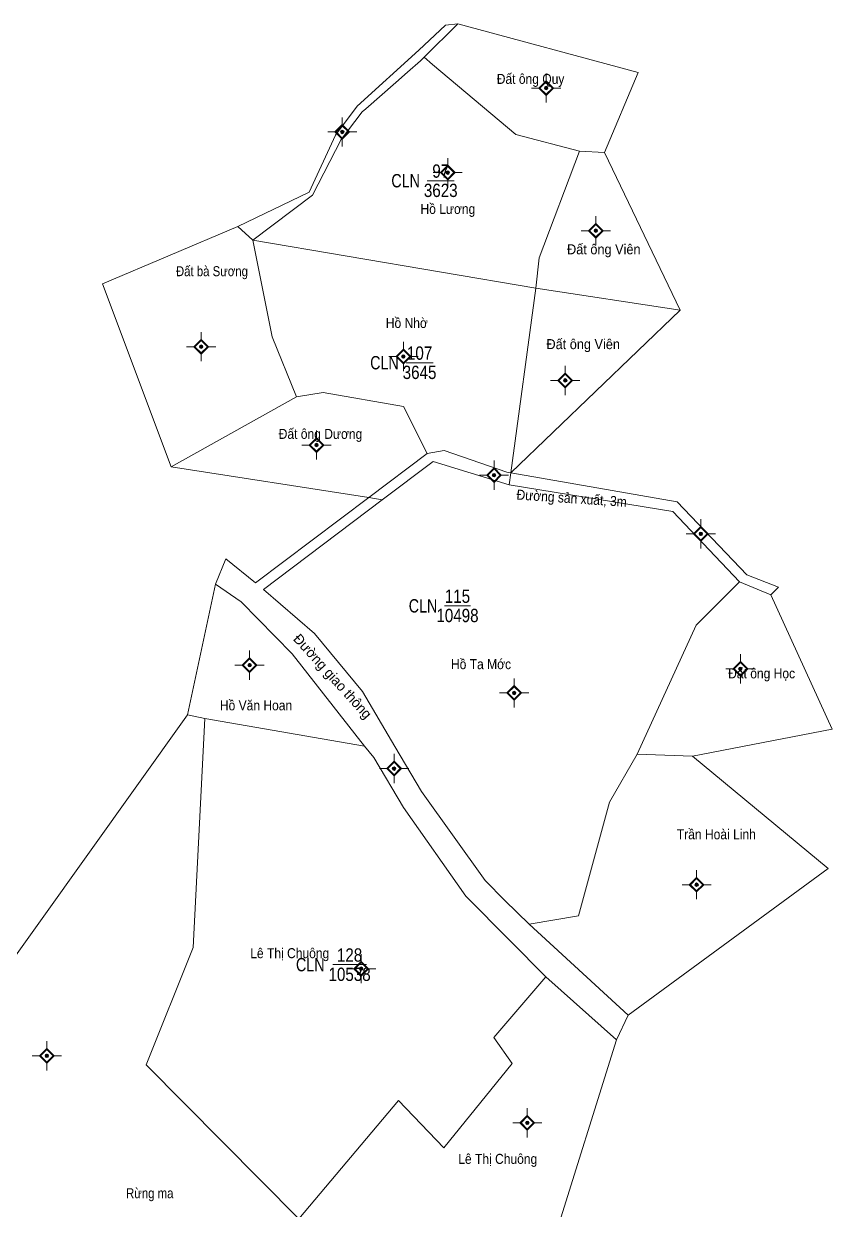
# Model space of a CAD drawing. Header units: metres. Extents: x 533011 to 534111, y 1848012 to 1848826.
# Drawn here: x 533352.4 to 533594.8, y 1848408.7 to 1848764.2 of the extents above; entities that cross this region are included whole.
import ezdxf
from ezdxf.enums import TextEntityAlignment as Align

# ---------------------------------------------------------------- set-up
doc = ezdxf.new("R2010")
doc.units = ezdxf.units.M
doc.header["$LTSCALE"] = 1.2
for name, color, linetype, lineweight in [('11', 7, 'Continuous', 13), ('6', 7, 'Continuous', 13), ('7', 7, 'Continuous', 13)]:
    doc.layers.add(name, color=color, linetype=linetype, lineweight=lineweight)
for name, color, linetype in [('2', 7, 'Continuous'), ('3', 7, 'Continuous'), ('4', 7, 'Continuous'), ('5', 7, 'Continuous')]:
    doc.layers.add(name, color=color, linetype=linetype)

msp = doc.modelspace()

# ---------------------------------------------------------------- hatches: boundary and pattern name
at = {"layer": '11'}
for points in [[(533509.584, 1848744.91, 1), (533508.534, 1848744.91, 1)], [(533509.509, 1848744.91, 1), (533508.609, 1848744.91, 1)], [(533448.464, 1848731.75, 1), (533447.414, 1848731.75, 1)], [(533448.389, 1848731.75, 1), (533447.489, 1848731.75, 1)], [(533480.064, 1848719.57, 1), (533479.014, 1848719.57, 1)], [(533479.989, 1848719.57, 1), (533479.089, 1848719.57, 1)], [(533524.464, 1848702.17, 1), (533523.414, 1848702.17, 1)], [(533524.389, 1848702.17, 1), (533523.489, 1848702.17, 1)], [(533406.164, 1848667.41, 1), (533405.114, 1848667.41, 1)], [(533406.089, 1848667.41, 1), (533405.189, 1848667.41, 1)], [(533466.784, 1848664.48, 1), (533465.734, 1848664.48, 1)], [(533466.709, 1848664.48, 1), (533465.809, 1848664.48, 1)], [(533515.304, 1848657.32, 1), (533514.254, 1848657.32, 1)], [(533515.229, 1848657.32, 1), (533514.329, 1848657.32, 1)], [(533440.744, 1848637.96, 1), (533439.694, 1848637.96, 1)], [(533440.669, 1848637.96, 1), (533439.769, 1848637.96, 1)], [(533493.944, 1848628.92, 1), (533492.894, 1848628.92, 1)], [(533493.869, 1848628.92, 1), (533492.969, 1848628.92, 1)], [(533555.924, 1848611.35, 1), (533554.874, 1848611.35, 1)], [(533555.849, 1848611.35, 1), (533554.949, 1848611.35, 1)], [(533420.684, 1848572.01, 1), (533419.634, 1848572.01, 1)], [(533420.609, 1848572.01, 1), (533419.709, 1848572.01, 1)], [(533567.804, 1848570.89, 1), (533566.754, 1848570.89, 1)], [(533567.729, 1848570.89, 1), (533566.829, 1848570.89, 1)], [(533500.004, 1848563.68, 1), (533498.954, 1848563.68, 1)], [(533499.929, 1848563.68, 1), (533499.029, 1848563.68, 1)], [(533463.984, 1848541.02, 1), (533462.934, 1848541.02, 1)], [(533463.909, 1848541.02, 1), (533463.009, 1848541.02, 1)], [(533554.674, 1848506.24, 1), (533553.624, 1848506.24, 1)], [(533554.599, 1848506.24, 1), (533553.699, 1848506.24, 1)], [(533454.124, 1848481.07, 1), (533453.074, 1848481.07, 1)], [(533454.049, 1848481.07, 1), (533453.149, 1848481.07, 1)], [(533359.884, 1848454.97, 1), (533358.834, 1848454.97, 1)], [(533359.809, 1848454.97, 1), (533358.909, 1848454.97, 1)], [(533503.924, 1848434.89, 1), (533502.874, 1848434.89, 1)], [(533503.849, 1848434.89, 1), (533502.949, 1848434.89, 1)]]:
    msp.add_hatch(color=256, dxfattribs=at).paths.add_polyline_path(points)

# ---------------------------------------------------------------- linework, layer by layer
for p, q in [((533509.06, 1848749.28), (533509.06, 1848747.1)), ((533509.06, 1848748.66), (533509.06, 1848746.78)), ((533506.87, 1848744.91), (533504.69, 1848744.91)), ((533507.19, 1848744.91), (533505.31, 1848744.91)), ((533509.06, 1848743.04), (533509.06, 1848741.16)), ((533509.06, 1848742.72), (533509.06, 1848740.54)), ((533512.81, 1848744.91), (533510.94, 1848744.91)), ((533513.44, 1848744.91), (533511.25, 1848744.91)), ((533447.94, 1848736.12), (533447.94, 1848733.94)), ((533447.94, 1848735.5), (533447.94, 1848733.62)), ((533445.75, 1848731.75), (533443.56, 1848731.75)), ((533446.06, 1848731.75), (533444.19, 1848731.75)), ((533451.69, 1848731.75), (533449.81, 1848731.75)), ((533452.31, 1848731.75), (533450.13, 1848731.75)), ((533447.94, 1848729.88), (533447.94, 1848728)), ((533447.94, 1848729.56), (533447.94, 1848727.38)), ((533479.54, 1848723.94), (533479.54, 1848721.76)), ((533479.54, 1848723.32), (533479.54, 1848721.44)), ((533477.35, 1848719.57), (533475.16, 1848719.57)), ((533477.66, 1848719.57), (533475.79, 1848719.57)), ((533479.54, 1848717.7), (533479.54, 1848715.82)), ((533483.29, 1848719.57), (533481.42, 1848719.57)), ((533483.92, 1848719.57), (533481.73, 1848719.57)), ((533479.54, 1848717.38), (533479.54, 1848715.2)), ((533523.94, 1848706.54), (533523.94, 1848704.36)), ((533523.94, 1848705.92), (533523.94, 1848704.04)), ((533521.75, 1848702.17), (533519.56, 1848702.17)), ((533522.06, 1848702.17), (533520.19, 1848702.17)), ((533523.94, 1848700.3), (533523.94, 1848698.42)), ((533523.94, 1848699.98), (533523.94, 1848697.8)), ((533527.69, 1848702.17), (533525.81, 1848702.17)), ((533528.31, 1848702.17), (533526.13, 1848702.17)), ((533405.64, 1848671.78), (533405.64, 1848669.6)), ((533405.64, 1848671.16), (533405.64, 1848669.28)), ((533466.26, 1848668.86), (533466.26, 1848666.67)), ((533466.26, 1848668.23), (533466.26, 1848666.36)), ((533403.45, 1848667.41), (533401.26, 1848667.41)), ((533403.76, 1848667.41), (533401.89, 1848667.41)), ((533405.64, 1848665.54), (533405.64, 1848663.66)), ((533405.64, 1848665.22), (533405.64, 1848663.04)), ((533409.39, 1848667.41), (533407.52, 1848667.41)), ((533410.02, 1848667.41), (533407.83, 1848667.41)), ((533464.07, 1848664.48), (533461.88, 1848664.48)), ((533464.38, 1848664.48), (533462.51, 1848664.48)), ((533470.01, 1848664.48), (533468.14, 1848664.48)), ((533470.64, 1848664.48), (533468.45, 1848664.48)), ((533466.26, 1848662.6), (533466.26, 1848660.73)), ((533466.26, 1848662.29), (533466.26, 1848660.1)), ((533514.78, 1848661.7), (533514.78, 1848659.51)), ((533514.78, 1848661.07), (533514.78, 1848659.2)), ((533512.59, 1848657.32), (533510.4, 1848657.32)), ((533512.9, 1848657.32), (533511.03, 1848657.32)), ((533518.53, 1848657.32), (533516.66, 1848657.32)), ((533519.16, 1848657.32), (533516.97, 1848657.32)), ((533514.78, 1848655.44), (533514.78, 1848653.57)), ((533514.78, 1848655.13), (533514.78, 1848652.94)), ((533440.22, 1848642.34), (533440.22, 1848640.15)), ((533440.22, 1848641.71), (533440.22, 1848639.84)), ((533438.03, 1848637.96), (533435.84, 1848637.96)), ((533438.34, 1848637.96), (533436.47, 1848637.96)), ((533440.22, 1848636.08), (533440.22, 1848634.21)), ((533440.22, 1848635.77), (533440.22, 1848633.58)), ((533443.97, 1848637.96), (533442.1, 1848637.96)), ((533444.6, 1848637.96), (533442.41, 1848637.96)), ((533493.42, 1848633.3), (533493.42, 1848631.11)), ((533493.42, 1848632.67), (533493.42, 1848630.8)), ((533491.23, 1848628.92), (533489.05, 1848628.92)), ((533491.55, 1848628.92), (533489.67, 1848628.92)), ((533497.17, 1848628.92), (533495.3, 1848628.92)), ((533497.8, 1848628.92), (533495.61, 1848628.92)), ((533493.42, 1848627.04), (533493.42, 1848625.17)), ((533493.42, 1848626.73), (533493.42, 1848624.54)), ((533555.4, 1848615.72), (533555.4, 1848613.54)), ((533555.4, 1848615.1), (533555.4, 1848613.22)), ((533553.21, 1848611.35), (533551.02, 1848611.35)), ((533553.52, 1848611.35), (533551.65, 1848611.35)), ((533559.15, 1848611.35), (533557.28, 1848611.35)), ((533559.78, 1848611.35), (533557.59, 1848611.35)), ((533555.4, 1848609.48), (533555.4, 1848607.6)), ((533555.4, 1848609.16), (533555.4, 1848606.98)), ((533420.16, 1848576.38), (533420.16, 1848574.2)), ((533420.16, 1848575.76), (533420.16, 1848573.88)), ((533417.97, 1848572.01), (533415.78, 1848572.01)), ((533418.28, 1848572.01), (533416.41, 1848572.01)), ((533423.91, 1848572.01), (533422.04, 1848572.01)), ((533424.54, 1848572.01), (533422.35, 1848572.01)), ((533567.28, 1848575.26), (533567.28, 1848573.08)), ((533567.28, 1848574.64), (533567.28, 1848572.76)), ((533420.16, 1848570.14), (533420.16, 1848568.26)), ((533420.16, 1848569.82), (533420.16, 1848567.64)), ((533565.09, 1848570.89), (533562.9, 1848570.89)), ((533565.4, 1848570.89), (533563.53, 1848570.89)), ((533567.28, 1848569.02), (533567.28, 1848567.14)), ((533567.28, 1848568.7), (533567.28, 1848566.52)), ((533571.03, 1848570.89), (533569.16, 1848570.89)), ((533571.66, 1848570.89), (533569.47, 1848570.89)), ((533499.48, 1848568.06), (533499.48, 1848565.87)), ((533499.48, 1848567.43), (533499.48, 1848565.56)), ((533497.29, 1848563.68), (533495.1, 1848563.68)), ((533497.6, 1848563.68), (533495.73, 1848563.68)), ((533499.48, 1848561.8), (533499.48, 1848559.93)), ((533499.48, 1848561.49), (533499.48, 1848559.3)), ((533503.23, 1848563.68), (533501.36, 1848563.68)), ((533503.86, 1848563.68), (533501.67, 1848563.68)), ((533463.46, 1848545.4), (533463.46, 1848543.21)), ((533463.46, 1848544.77), (533463.46, 1848542.9)), ((533461.27, 1848541.02), (533459.08, 1848541.02)), ((533461.58, 1848541.02), (533459.71, 1848541.02)), ((533467.21, 1848541.02), (533465.34, 1848541.02)), ((533467.84, 1848541.02), (533465.65, 1848541.02)), ((533463.46, 1848539.14), (533463.46, 1848537.27)), ((533463.46, 1848538.83), (533463.46, 1848536.64)), ((533554.15, 1848510.62), (533554.15, 1848508.43)), ((533554.15, 1848509.99), (533554.15, 1848508.12)), ((533551.96, 1848506.24), (533549.78, 1848506.24)), ((533552.28, 1848506.24), (533550.4, 1848506.24)), ((533554.15, 1848504.36), (533554.15, 1848502.49)), ((533557.9, 1848506.24), (533556.02, 1848506.24)), ((533558.52, 1848506.24), (533556.34, 1848506.24)), ((533554.15, 1848504.05), (533554.15, 1848501.86)), ((533453.6, 1848485.44), (533453.6, 1848483.26)), ((533453.6, 1848484.82), (533453.6, 1848482.94)), ((533451.41, 1848481.07), (533449.22, 1848481.07)), ((533451.72, 1848481.07), (533449.85, 1848481.07)), ((533457.35, 1848481.07), (533455.48, 1848481.07)), ((533457.98, 1848481.07), (533455.79, 1848481.07)), ((533453.6, 1848479.2), (533453.6, 1848477.32)), ((533453.6, 1848478.88), (533453.6, 1848476.7)), ((533359.36, 1848459.34), (533359.36, 1848457.16)), ((533359.36, 1848458.72), (533359.36, 1848456.84)), ((533357.17, 1848454.97), (533354.98, 1848454.97)), ((533357.48, 1848454.97), (533355.61, 1848454.97)), ((533363.11, 1848454.97), (533361.24, 1848454.97)), ((533363.74, 1848454.97), (533361.55, 1848454.97)), ((533359.36, 1848453.1), (533359.36, 1848451.22)), ((533359.36, 1848452.78), (533359.36, 1848450.6)), ((533503.4, 1848439.26), (533503.4, 1848437.08)), ((533503.4, 1848438.64), (533503.4, 1848436.76)), ((533501.21, 1848434.89), (533499.02, 1848434.89)), ((533501.52, 1848434.89), (533499.65, 1848434.89)), ((533507.15, 1848434.89), (533505.28, 1848434.89)), ((533507.78, 1848434.89), (533505.59, 1848434.89)), ((533503.4, 1848433.02), (533503.4, 1848431.14)), ((533503.4, 1848432.7), (533503.4, 1848430.52))]:
    msp.add_line(p, q, dxfattribs=at)
for points in [[(533509.06, 1848747.1), (533506.87, 1848744.91), (533509.06, 1848742.72), (533511.25, 1848744.91)], [(533509.06, 1848746.78), (533507.19, 1848744.91), (533509.06, 1848743.04), (533510.94, 1848744.91)], [(533447.94, 1848733.94), (533445.75, 1848731.75), (533447.94, 1848729.56), (533450.13, 1848731.75)], [(533447.94, 1848733.62), (533446.06, 1848731.75), (533447.94, 1848729.88), (533449.81, 1848731.75)], [(533479.54, 1848721.76), (533477.35, 1848719.57), (533479.54, 1848717.38), (533481.73, 1848719.57)], [(533479.54, 1848721.44), (533477.66, 1848719.57), (533479.54, 1848717.7), (533481.42, 1848719.57)], [(533523.94, 1848704.36), (533521.75, 1848702.17), (533523.94, 1848699.98), (533526.13, 1848702.17)], [(533523.94, 1848704.04), (533522.06, 1848702.17), (533523.94, 1848700.3), (533525.81, 1848702.17)], [(533405.64, 1848669.6), (533403.45, 1848667.41), (533405.64, 1848665.22), (533407.83, 1848667.41)], [(533405.64, 1848669.28), (533403.76, 1848667.41), (533405.64, 1848665.54), (533407.52, 1848667.41)], [(533466.26, 1848666.67), (533464.07, 1848664.48), (533466.26, 1848662.29), (533468.45, 1848664.48)], [(533466.26, 1848666.36), (533464.38, 1848664.48), (533466.26, 1848662.6), (533468.14, 1848664.48)], [(533514.78, 1848659.51), (533512.59, 1848657.32), (533514.78, 1848655.13), (533516.97, 1848657.32)], [(533514.78, 1848659.2), (533512.9, 1848657.32), (533514.78, 1848655.44), (533516.66, 1848657.32)], [(533440.22, 1848640.15), (533438.03, 1848637.96), (533440.22, 1848635.77), (533442.41, 1848637.96)], [(533440.22, 1848639.84), (533438.34, 1848637.96), (533440.22, 1848636.08), (533442.1, 1848637.96)], [(533493.42, 1848631.11), (533491.23, 1848628.92), (533493.42, 1848626.73), (533495.61, 1848628.92)], [(533493.42, 1848630.8), (533491.55, 1848628.92), (533493.42, 1848627.04), (533495.3, 1848628.92)], [(533555.4, 1848613.54), (533553.21, 1848611.35), (533555.4, 1848609.16), (533557.59, 1848611.35)], [(533555.4, 1848613.22), (533553.52, 1848611.35), (533555.4, 1848609.48), (533557.28, 1848611.35)], [(533420.16, 1848574.2), (533417.97, 1848572.01), (533420.16, 1848569.82), (533422.35, 1848572.01)], [(533420.16, 1848573.88), (533418.28, 1848572.01), (533420.16, 1848570.14), (533422.04, 1848572.01)], [(533567.28, 1848573.08), (533565.09, 1848570.89), (533567.28, 1848568.7), (533569.47, 1848570.89)], [(533567.28, 1848572.76), (533565.4, 1848570.89), (533567.28, 1848569.02), (533569.16, 1848570.89)], [(533499.48, 1848565.87), (533497.29, 1848563.68), (533499.48, 1848561.49), (533501.67, 1848563.68)], [(533499.48, 1848565.56), (533497.6, 1848563.68), (533499.48, 1848561.8), (533501.36, 1848563.68)], [(533463.46, 1848543.21), (533461.27, 1848541.02), (533463.46, 1848538.83), (533465.65, 1848541.02)], [(533463.46, 1848542.9), (533461.58, 1848541.02), (533463.46, 1848539.14), (533465.34, 1848541.02)], [(533554.15, 1848508.43), (533551.96, 1848506.24), (533554.15, 1848504.05), (533556.34, 1848506.24)], [(533554.15, 1848508.12), (533552.28, 1848506.24), (533554.15, 1848504.36), (533556.02, 1848506.24)], [(533453.6, 1848483.26), (533451.41, 1848481.07), (533453.6, 1848478.88), (533455.79, 1848481.07)], [(533453.6, 1848482.94), (533451.72, 1848481.07), (533453.6, 1848479.2), (533455.48, 1848481.07)], [(533359.36, 1848457.16), (533357.17, 1848454.97), (533359.36, 1848452.78), (533361.55, 1848454.97)], [(533359.36, 1848456.84), (533357.48, 1848454.97), (533359.36, 1848453.1), (533361.24, 1848454.97)], [(533503.4, 1848437.08), (533501.21, 1848434.89), (533503.4, 1848432.7), (533505.59, 1848434.89)], [(533503.4, 1848436.76), (533501.52, 1848434.89), (533503.4, 1848433.02), (533505.28, 1848434.89)]]:
    msp.add_lwpolyline(points, close=True, dxfattribs=at)
for centre, radius in [((533509.059, 1848744.91), 0.525), ((533509.059, 1848744.91), 0.45), ((533447.939, 1848731.75), 0.525), ((533447.939, 1848731.75), 0.45), ((533479.539, 1848719.57), 0.525), ((533479.539, 1848719.57), 0.45), ((533523.939, 1848702.17), 0.525), ((533523.939, 1848702.17), 0.45), ((533405.639, 1848667.41), 0.525), ((533405.639, 1848667.41), 0.45), ((533466.259, 1848664.48), 0.525), ((533466.259, 1848664.48), 0.45), ((533514.779, 1848657.32), 0.525), ((533514.779, 1848657.32), 0.45), ((533440.219, 1848637.96), 0.525), ((533440.219, 1848637.96), 0.45), ((533493.419, 1848628.92), 0.525), ((533493.419, 1848628.92), 0.45), ((533555.399, 1848611.35), 0.525), ((533555.399, 1848611.35), 0.45), ((533420.159, 1848572.01), 0.525), ((533420.159, 1848572.01), 0.45), ((533567.279, 1848570.89), 0.525), ((533567.279, 1848570.89), 0.45), ((533499.479, 1848563.68), 0.525), ((533499.479, 1848563.68), 0.45), ((533463.459, 1848541.02), 0.525), ((533463.459, 1848541.02), 0.45), ((533554.149, 1848506.24), 0.525), ((533554.149, 1848506.24), 0.45), ((533453.599, 1848481.07), 0.525), ((533453.599, 1848481.07), 0.45), ((533359.359, 1848454.97), 0.525), ((533359.359, 1848454.97), 0.45), ((533503.399, 1848434.89), 0.525), ((533503.399, 1848434.89), 0.45)]:
    msp.add_circle(centre, radius, dxfattribs=at)
at = {"layer": '6'}
for p, q in [((533482.61, 1848764.18), (533472.45, 1848754.14)), ((533478.89, 1848763.78), (533482.61, 1848764.18)), ((533455.03, 1848738.73), (533463.96, 1848746.57)), ((533519, 1848726), (533526.57, 1848725.64)), ((533416.65, 1848703.4), (533421.12, 1848699.32)), ((533549.25, 1848678.35), (533498.49, 1848629.64)), ((533396.68, 1848631.43), (533434.24, 1848652.37)), ((533466.26, 1848649.48), (533473.34, 1848635.39)), ((533475.15, 1848632.99), (533498, 1848626)), ((533498.49, 1848629.64), (533498, 1848626)), ((533421.97, 1848596.68), (533413.08, 1848603.88)), ((533567, 1848597), (533576.45, 1848593.06)), ((533578.68, 1848595.42), (533576.45, 1848593.06)), ((533406.78, 1848556.02), (533401.58, 1848557.13)), ((533454.64, 1848547.72), (533406.78, 1848556.02)), ((533536.31, 1848545.35), (533552.9, 1848544.79)), ((533533.61, 1848467.14), (533503.92, 1848494.37)), ((533508.94, 1848478.65), (533530.09, 1848459.79)), ((533533.61, 1848467.14), (533530.09, 1848459.79)), ((533389.13, 1848452.24), (533434.93, 1848406.13)), ((533478.38, 1848427.36), (533498.83, 1848452.64))]:
    msp.add_line(p, q, dxfattribs=at)
for points in [[(533416.65, 1848703.4), (533438.04, 1848713.75), (533445.86, 1848730.78), (533452.45, 1848739.49), (533470.85, 1848756.24), (533478.89, 1848763.78)], [(533482.61, 1848764.18), (533536.65, 1848749.58), (533526.57, 1848725.64)], [(533472.45, 1848754.14), (533471.41, 1848753.11), (533467.5, 1848749.68), (533463.96, 1848746.57)], [(533472.45, 1848754.14), (533475, 1848752), (533500, 1848731), (533519, 1848726)], [(533421.12, 1848699.32), (533439.06, 1848712.8), (533447.57, 1848729.51), (533453.95, 1848737.78), (533455.03, 1848738.73)], [(533519, 1848726), (533507, 1848694), (533506, 1848685)], [(533526.57, 1848725.64), (533549.25, 1848678.35), (533506, 1848685)], [(533416.65, 1848703.4), (533376.1, 1848686.22), (533396.68, 1848631.43)], [(533498.49, 1848629.64), (533506, 1848685), (533421.12, 1848699.32)], [(533434.24, 1848652.37), (533426.93, 1848670.34), (533421.12, 1848699.32)], [(533434.24, 1848652.37), (533442.24, 1848653.67), (533466.26, 1848649.48)], [(533498.49, 1848629.64), (533497.23, 1848629.86), (533478.44, 1848636.34), (533473.34, 1848635.39)], [(533473.34, 1848635.39), (533455.9, 1848622.25), (533421.97, 1848596.68)], [(533475.15, 1848632.99), (533459.9, 1848621.5), (533424.31, 1848594.68)], [(533396.68, 1848631.43), (533455.9, 1848622.25), (533459.9, 1848621.5)], [(533498.49, 1848629.64), (533548.37, 1848620.91), (533569.17, 1848599.07), (533578.68, 1848595.42)], [(533498, 1848626), (533547, 1848618), (533567, 1848597)], [(533413.08, 1848603.88), (533409.92, 1848596.31), (533401.58, 1848557.13)], [(533567, 1848597), (533554, 1848584), (533536.31, 1848545.35)], [(533409.92, 1848596.31), (533417.65, 1848591.03), (533432.92, 1848575.41), (533454.64, 1848547.72)], [(533424.31, 1848594.68), (533439.66, 1848581.53), (533454.04, 1848564.07)], [(533576.45, 1848593.06), (533594.82, 1848552.83), (533552.9, 1848544.79)], [(533454.04, 1848564.07), (533463.66, 1848547.62), (533471.71, 1848534.16), (533490.76, 1848507.48), (533496.67, 1848501.46), (533503.92, 1848494.37)], [(533401.58, 1848557.13), (533312.27, 1848432.28), (533355.13, 1848352.82)], [(533406.78, 1848556.02), (533403.22, 1848487.4), (533389.13, 1848452.24)], [(533454.64, 1848547.72), (533457.35, 1848544.33), (533466.34, 1848529.32), (533484.98, 1848502.77), (533498.12, 1848489.47), (533508.94, 1848478.65)], [(533536.31, 1848545.35), (533528, 1848531), (533518.7, 1848496.88), (533503.92, 1848494.37)], [(533552.9, 1848544.79), (533593.62, 1848511.05), (533533.61, 1848467.14)], [(533508.94, 1848478.65), (533493.38, 1848460.5), (533498.83, 1848452.64)], [(533530.09, 1848459.79), (533511.49, 1848400.08), (533440.6, 1848391.13)], [(533434.93, 1848406.13), (533464.76, 1848441.54), (533478.38, 1848427.36)]]:
    msp.add_lwpolyline(points, dxfattribs=at)
at = {"layer": '7'}
for p, q in [((533473.42, 1848717.15), (533481.51, 1848717.15)), ((533467.08, 1848662.63), (533475.17, 1848662.63)), ((533478.58, 1848589.78), (533486.36, 1848589.78)), ((533445.07, 1848482.28), (533455.19, 1848482.28))]:
    msp.add_line(p, q, dxfattribs=at)

# ---------------------------------------------------------------- texts
at = {"layer": '2'}
for s, width, p in [('Đất ông Quy', 0.9, (533504.38, 1848746.16)), ('Hồ Lương', 0.9, (533479.595, 1848707.2)), ('Đất ông Viên', 0.95, (533526.33, 1848695.11)), ('Đất bà Sương', 0.85, (533408.87, 1848688.54)), ('Hồ Nhờ', 0.9, (533467.29, 1848673.03)), ('Đất ông Viên', 0.95, (533520.16, 1848666.69)), ('Đất ông Dương', 0.9, (533441.415, 1848639.8)), ('Hồ Ta Mớc', 0.9, (533489.53, 1848570.81)), ('Đất ông Học', 0.9, (533573.64, 1848568.05)), ('Hồ Văn Hoan', 0.9, (533422.085, 1848558.47)), ('Trần Hoài Linh', 0.9, (533560.065, 1848519.84)), ('Lê Thị Chuông', 0.9, (533432.19, 1848484.22)), ('Lê Thị Chuông', 0.9, (533494.54, 1848422.59)), ('Rừng ma', 0.85, (533390.225, 1848412.31))]:
    msp.add_text(s, height=3, dxfattribs=dict(at, width=width)).set_placement(p, align=Align.CENTER)
at = {"layer": '2', "width": 0.9}
msp.add_text('Đường sản xuất, 3m', height=3, rotation=356.13, dxfattribs=at).set_placement((533516.604, 1848620.538), align=Align.CENTER)
at = {"layer": '2'}
msp.add_text('Đường giao thông', height=3, rotation=312.276, dxfattribs=at).set_placement((533443.966, 1848567.664), align=Align.CENTER)
at = {"layer": '3', "width": 0.8}
for p in [(533472.4, 1848715.15), (533466.06, 1848660.62), (533477.61, 1848587.78), (533443.81, 1848480.28)]:
    msp.add_text('CLN ', height=4, dxfattribs=at).set_placement(p, align=Align.RIGHT)
at = {"layer": '4', "width": 0.85}
for s, p in [('97', (533477.465, 1848718.04)), ('107', (533471.12, 1848663.51)), ('115', (533482.465, 1848590.67)), ('128', (533450.125, 1848483.17))]:
    msp.add_text(s, height=4, dxfattribs=at).set_placement(p, align=Align.CENTER)
at = {"layer": '5', "width": 0.85}
for s, p in [('3623', (533477.455, 1848712.26)), ('3645', (533471.105, 1848657.73)), ('10498', (533482.47, 1848584.89)), ('10538', (533450.13, 1848477.39))]:
    msp.add_text(s, height=4, dxfattribs=at).set_placement(p, align=Align.CENTER)

doc.saveas('drawing.dxf')
